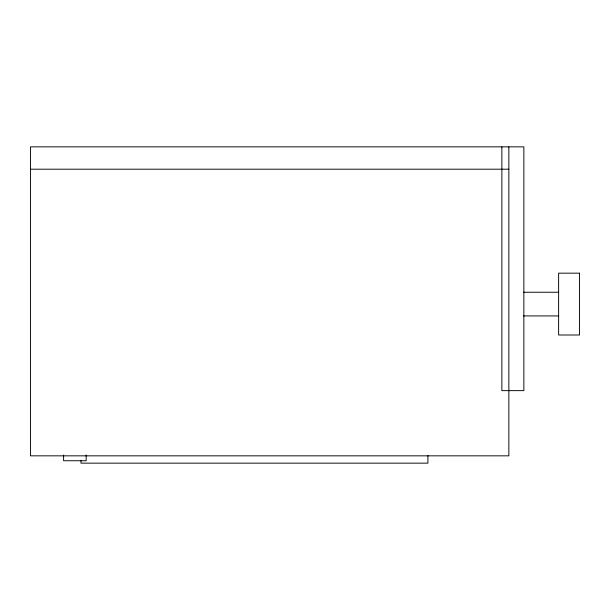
<?xml version="1.0" encoding="UTF-8"?>
<svg xmlns="http://www.w3.org/2000/svg" width="610" height="610" viewBox="0 0 610 610"><rect width="100%" height="100%" fill="white"/><g stroke="black" fill="none" stroke-linecap="round" stroke-linejoin="round"><path stroke-width="0.91" d="M30.5 169.199L508.854 169.199M523.548 292.243L558.752 292.243M523.548 315.919L558.752 315.919M508.854 146.85L508.854 455.838L30.5 455.838L30.5 146.85L523.86 146.85L523.86 390.636L501.87 390.636L501.87 146.85M427.907 455.556L427.907 463.15L80.985 463.15L80.985 460.306M86.155 455.037L86.155 460.748L63.608 460.748L63.608 455.037M579.5 273.166L558.623 273.166L558.623 334.997L579.5 334.997L579.5 273.166"/></g></svg>
